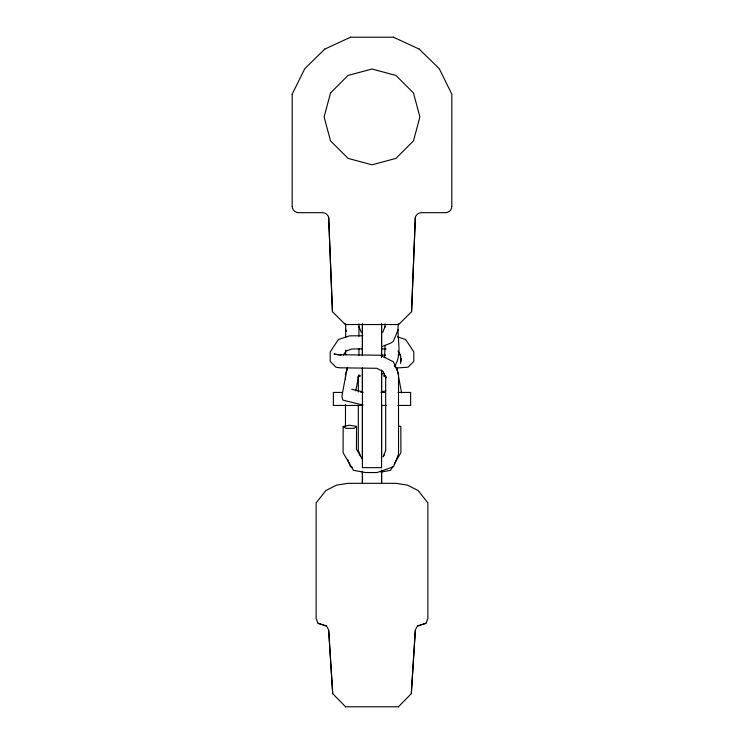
<?xml version="1.0" encoding="UTF-8"?>
<svg xmlns="http://www.w3.org/2000/svg" width="744" height="744" viewBox="0 0 744 744"><rect width="100%" height="100%" fill="white"/><g stroke="black" fill="none" stroke-linecap="round" stroke-linejoin="round"><path stroke-width="1.12" d="M292.169 206.311L292.197 94.2M345.476 426.461L345.486 404.606M345.486 379.301L345.486 373.553L347.206 369.61M358.301 405.666L358.292 450.334L360.701 456.481M358.301 391.921L358.301 375.878M362.421 404.569L362.421 467.669L381.579 467.669L381.579 370.103M362.421 392.339L362.421 368.317M362.421 324.133L362.421 355.586L362.421 323.789M381.579 456.937L381.579 404.838M381.579 392.339L381.579 370.633M381.579 324.133L381.579 357.129L381.579 323.789M385.067 345.235L384.611 357.427M385.067 327.248L385.067 323.845M398.356 323.64C396.366 337.581 403.099 354.2 394.422 366.336M362.058 458.778L356.45 449.227L356.543 426.396L349.745 425.224L343.179 426.433L343.077 452.724L353.4 470.273L365.239 472.533L377.078 472.552L393.576 466.683L398.524 454.063L398.514 373.553L393.344 361.742L380.175 355.232L338.25 354.683L333.982 354.042L341.105 355.186M345.29 324.533L398.682 324.533L411.572 311.671L415.329 217.322A6.389 6.389 0 0 1 421.467 212.691L445.451 212.691A6.389 6.389 0 0 0 451.831 206.311M411.572 311.671L415.357 217.322M398.421 706.8L411.311 693.668L415.329 629.898L417.44 626.076L425.987 623.267L427.856 618.655L427.856 502.879L418.137 490.556L407.582 485.172L395.929 483.312L348.071 483.312L336.418 485.172L325.863 490.556L316.144 502.879L316.144 618.655L318.014 623.267L326.56 626.076L328.671 629.898L332.717 693.668L345.579 706.8M411.311 693.668L415.357 629.898M400.942 361.472L401.407 358.413M347.225 367.759L341.887 396.208L342.854 400.105L363.221 405.173M355.744 390.86L358.943 374.688M383.3 456.481L385.708 450.334L385.699 375.878M382.676 332.308L385.085 326.597M398.356 329.378L393.316 341.301L390.516 343.235L381.365 346.816M358.069 377.812L358.999 375.701M292.169 94.2L304.808 68.643L324.747 49.132M383.058 456.863L384.183 454.956M392.897 466.376L390.6 470.273L380.919 472.124M394.041 464.423L400.923 452.724L400.821 426.433L398.626 426.024M343.365 355.065L346.016 350.991L352.107 348.983L362.468 348.908M356.543 426.396L354.181 428.33L345.923 428.349L343.179 426.433M357.883 377.199L360.663 375.757M324.709 49.132L350.573 37.2M425.987 623.267L417.44 626.076M381.328 391.902L385.699 390.842M381.281 374.083L384.406 373.553M398.068 354.86L400.263 354.804M396.561 367.982L408.019 367.229L413.813 361.379L413.803 351.949L408.698 344.091L405.638 339.524L397.519 336.855M381.105 355.093L385.718 355.055M362.914 335.758L349.522 335.851L338.362 339.524L330.197 351.949L330.187 361.379L335.981 367.229L339.803 367.806L376.752 368.299L383.151 371.461L385.931 377.812M345.542 706.8L398.459 706.8M350.545 37.2L393.455 37.2M342.528 392.432L333.368 392.432L333.368 405.443L362.3 405.443M360.831 392.432L363.128 392.432M380.872 392.432L385.457 392.432M398.04 392.432L410.632 392.432L410.632 405.443L397.901 405.443M381.7 405.443L386.322 405.443M381.533 348.908L386.136 348.945M326.56 626.076L318.014 623.267M393.427 37.2L419.291 49.132M351.754 389.252L362.672 391.902M352.489 467.418L350.424 466.683L347.541 459.327M394.822 366.746L396.775 367.759L398.077 374.344M383.337 375.757L386.117 377.199M419.253 49.132L439.22 68.643L451.831 94.2L451.803 206.311M292.197 206.311A6.389 6.389 0 0 0 298.586 212.691L322.533 212.691A6.389 6.389 0 0 1 328.643 217.322L332.428 311.671L345.318 324.533M397.984 350.991L400.635 355.065L400.635 363.509M358.915 326.597L361.324 332.308M345.644 329.378L346.481 331.368M398.514 376.538L401.593 392.953M385.271 375.767L385.699 377.924M328.643 629.898L332.689 693.668M328.671 217.322L332.466 311.671M358.933 323.845L358.933 336.269M345.644 323.64L345.681 337.497M362.421 367.787L362.421 459.094M358.933 348.601L358.933 355.325M345.681 350.247L345.681 354.879M362.421 471.343L362.421 483.619L362.421 471.343M381.579 470.227L381.579 483.619L381.579 470.227M330.541 92.972L324.096 116.91L330.541 140.858L348.071 158.388L372.019 164.805L395.957 158.388L413.487 140.858L419.904 116.91L413.459 92.972L395.929 75.442L371.981 69.025L348.043 75.442L330.513 92.972"/></g></svg>
